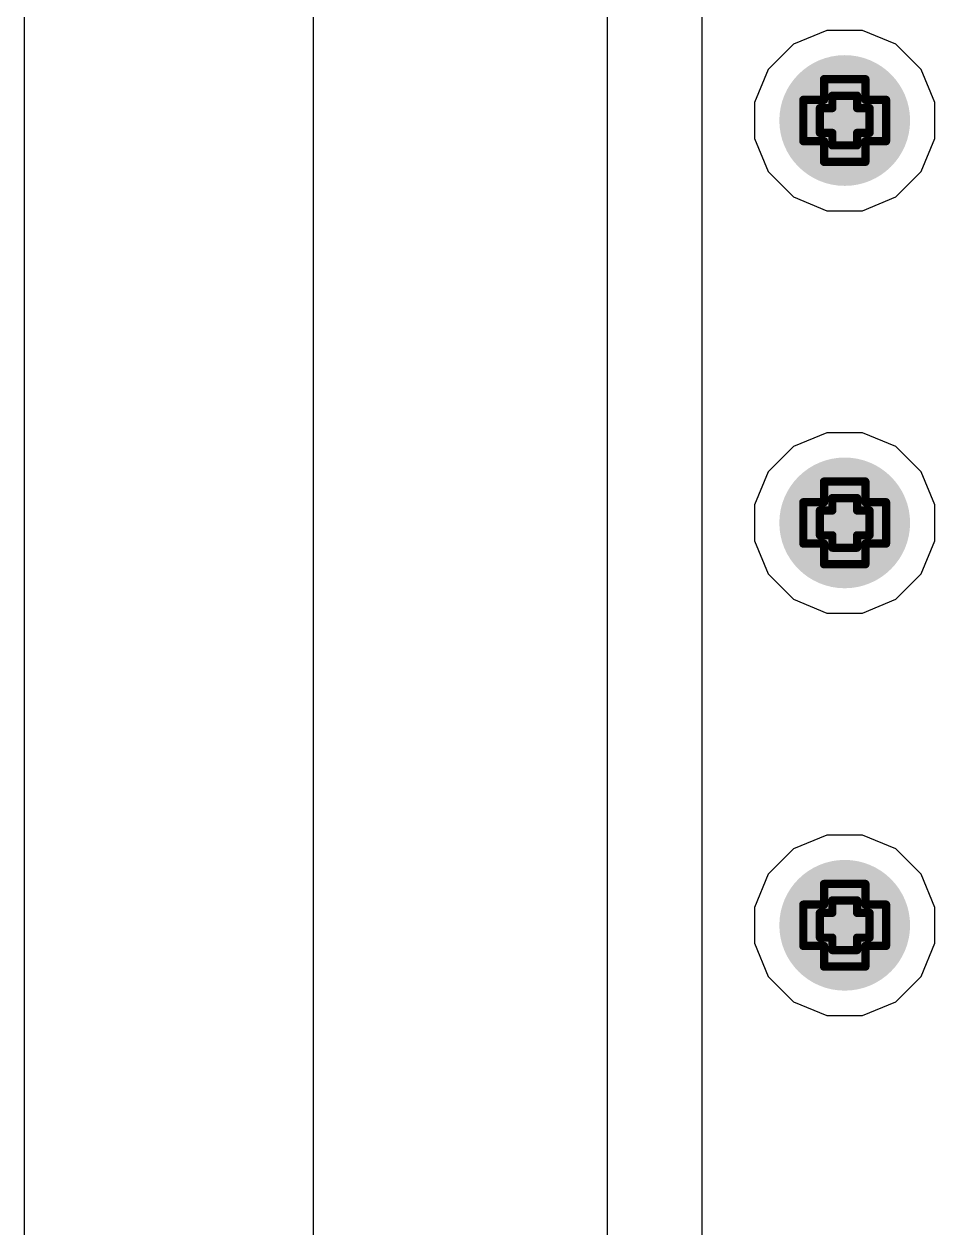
# Model space of a CAD drawing. Header units: inches. Extents: x -7 to 5163, y -3 to 5149.
# Drawn here: x 17.86 to 23.45, y 152.25 to 159.65 of the extents above; entities that cross this region are included whole.
import ezdxf

# ---------------------------------------------------------------- set-up
doc = ezdxf.new("R2010")
doc.units = ezdxf.units.IN
for name, color, linetype in [('Bottom Layer', 5, 'Continuous'), ('Bottom Solder', 6, 'Continuous'), ('Drill Drawing', 1, 'Continuous'), ('GND', 76, 'Continuous'), ('PWR', 16, 'Continuous'), ('Top Layer', 1, 'Continuous'), ('Top Solder', 216, 'Continuous'), ('Via Holes', 16, 'Continuous')]:
    doc.layers.add(name, color=color, linetype=linetype)

msp = doc.modelspace()

# ---------------------------------------------------------------- hatches: boundary and pattern name
at = {"layer": 'Bottom Layer'}
h = msp.add_hatch(color=5, dxfattribs=at)
edge = h.paths.add_edge_path()
edge.add_arc((22.8966, 159.0548), 0.3, 0, 360)
h = msp.add_hatch(color=5, dxfattribs=at)
edge = h.paths.add_edge_path()
edge.add_arc((22.8966, 156.5825), 0.3, 0, 360)
h = msp.add_hatch(color=5, dxfattribs=at)
edge = h.paths.add_edge_path()
edge.add_arc((22.8966, 154.1103), 0.3, 0, 360)
at = {"layer": 'Bottom Solder'}
h = msp.add_hatch(color=6, dxfattribs=at)
edge = h.paths.add_edge_path()
edge.add_arc((22.8966, 159.0548), 0.4016, 0, 360)
h = msp.add_hatch(color=6, dxfattribs=at)
edge = h.paths.add_edge_path()
edge.add_arc((22.8966, 156.5825), 0.4016, 0, 360)
h = msp.add_hatch(color=6, dxfattribs=at)
edge = h.paths.add_edge_path()
edge.add_arc((22.8966, 154.1103), 0.4016, 0, 360)
at = {"layer": 'GND'}
h = msp.add_hatch(color=76, dxfattribs=at)
edge = h.paths.add_edge_path()
edge.add_arc((22.8966, 159.0548), 0.3, 0, 360)
h = msp.add_hatch(color=76, dxfattribs=at)
edge = h.paths.add_edge_path()
edge.add_arc((22.8966, 156.5825), 0.3, 0, 360)
h = msp.add_hatch(color=76, dxfattribs=at)
edge = h.paths.add_edge_path()
edge.add_arc((22.8966, 154.1103), 0.3, 0, 360)
at = {"layer": 'PWR'}
h = msp.add_hatch(color=16, dxfattribs=at)
edge = h.paths.add_edge_path()
edge.add_arc((22.8966, 159.0548), 0.3, 0, 360)
h = msp.add_hatch(color=16, dxfattribs=at)
edge = h.paths.add_edge_path()
edge.add_arc((22.8966, 156.5825), 0.3, 0, 360)
h = msp.add_hatch(color=16, dxfattribs=at)
edge = h.paths.add_edge_path()
edge.add_arc((22.8966, 154.1103), 0.3, 0, 360)
at = {"layer": 'Top Layer'}
h = msp.add_hatch(color=1, dxfattribs=at)
edge = h.paths.add_edge_path()
edge.add_arc((22.8966, 159.0548), 0.3, 0, 360)
h = msp.add_hatch(color=1, dxfattribs=at)
edge = h.paths.add_edge_path()
edge.add_arc((22.8966, 156.5825), 0.3, 0, 360)
h = msp.add_hatch(color=1, dxfattribs=at)
edge = h.paths.add_edge_path()
edge.add_arc((22.8966, 154.1103), 0.3, 0, 360)
at = {"layer": 'Top Solder'}
h = msp.add_hatch(color=216, dxfattribs=at)
edge = h.paths.add_edge_path()
edge.add_arc((22.8966, 159.0548), 0.4016, 0, 360)
h = msp.add_hatch(color=216, dxfattribs=at)
edge = h.paths.add_edge_path()
edge.add_arc((22.8966, 156.5825), 0.4016, 0, 360)
h = msp.add_hatch(color=216, dxfattribs=at)
edge = h.paths.add_edge_path()
edge.add_arc((22.8966, 154.1103), 0.4016, 0, 360)
at = {"layer": 'Via Holes'}
h = msp.add_hatch(color=7, dxfattribs=at)
edge = h.paths.add_edge_path()
edge.add_arc((22.8966, 159.0548), 0.15, 0, 360)
h = msp.add_hatch(color=7, dxfattribs=at)
edge = h.paths.add_edge_path()
edge.add_arc((22.8966, 156.5825), 0.15, 0, 360)
h = msp.add_hatch(color=7, dxfattribs=at)
edge = h.paths.add_edge_path()
edge.add_arc((22.8966, 154.1103), 0.15, 0, 360)

# ---------------------------------------------------------------- linework, layer by layer
at = {"layer": 'Drill Drawing'}
for points in [[(22.7696, 159.1818, 0.0508, 0.0508, 0), (22.7696, 159.3088, 0.0508, 0.0508, 0)], [(22.7696, 159.3088, 0.0508, 0.0508, 0), (23.0236, 159.3088, 0.0508, 0.0508, 0)], [(23.0236, 159.1818, 0.0508, 0.0508, 0), (23.0236, 159.3088, 0.0508, 0.0508, 0)], [(22.6426, 158.9278, 0.0508, 0.0508, 0), (22.6426, 159.1818, 0.0508, 0.0508, 0)], [(22.6426, 159.1818, 0.0508, 0.0508, 0), (22.7696, 159.1818, 0.0508, 0.0508, 0)], [(22.8204, 159.131, 0.0508, 0.0508, 0), (22.8204, 159.2072, 0.0508, 0.0508, 0)], [(22.8204, 159.2072, 0.0508, 0.0508, 0), (22.9728, 159.2072, 0.0508, 0.0508, 0)], [(22.9728, 159.131, 0.0508, 0.0508, 0), (22.9728, 159.2072, 0.0508, 0.0508, 0)], [(23.0236, 159.1818, 0.0508, 0.0508, 0), (23.1506, 159.1818, 0.0508, 0.0508, 0)], [(23.1506, 158.9278, 0.0508, 0.0508, 0), (23.1506, 159.1818, 0.0508, 0.0508, 0)], [(22.7442, 158.9786, 0.0508, 0.0508, 0), (22.7442, 159.131, 0.0508, 0.0508, 0)], [(22.7442, 159.131, 0.0508, 0.0508, 0), (22.8204, 159.131, 0.0508, 0.0508, 0)], [(22.9728, 159.131, 0.0508, 0.0508, 0), (23.049, 159.131, 0.0508, 0.0508, 0)], [(23.049, 158.9786, 0.0508, 0.0508, 0), (23.049, 159.131, 0.0508, 0.0508, 0)], [(22.6426, 158.9278, 0.0508, 0.0508, 0), (22.7696, 158.9278, 0.0508, 0.0508, 0)], [(22.7442, 158.9786, 0.0508, 0.0508, 0), (22.8204, 158.9786, 0.0508, 0.0508, 0)], [(22.7696, 158.8008, 0.0508, 0.0508, 0), (22.7696, 158.9278, 0.0508, 0.0508, 0)], [(22.8204, 158.9024, 0.0508, 0.0508, 0), (22.8204, 158.9786, 0.0508, 0.0508, 0)], [(22.9728, 158.9786, 0.0508, 0.0508, 0), (23.049, 158.9786, 0.0508, 0.0508, 0)], [(22.9728, 158.9024, 0.0508, 0.0508, 0), (22.9728, 158.9786, 0.0508, 0.0508, 0)], [(23.0236, 158.9278, 0.0508, 0.0508, 0), (23.1506, 158.9278, 0.0508, 0.0508, 0)], [(23.0236, 158.8008, 0.0508, 0.0508, 0), (23.0236, 158.9278, 0.0508, 0.0508, 0)], [(22.8204, 158.9024, 0.0508, 0.0508, 0), (22.9728, 158.9024, 0.0508, 0.0508, 0)], [(22.7696, 158.8008, 0.0508, 0.0508, 0), (23.0236, 158.8008, 0.0508, 0.0508, 0)], [(22.7696, 156.7095, 0.0508, 0.0508, 0), (22.7696, 156.8365, 0.0508, 0.0508, 0)], [(22.7696, 156.8365, 0.0508, 0.0508, 0), (23.0236, 156.8365, 0.0508, 0.0508, 0)], [(23.0236, 156.7095, 0.0508, 0.0508, 0), (23.0236, 156.8365, 0.0508, 0.0508, 0)], [(22.6426, 156.4555, 0.0508, 0.0508, 0), (22.6426, 156.7095, 0.0508, 0.0508, 0)], [(22.6426, 156.7095, 0.0508, 0.0508, 0), (22.7696, 156.7095, 0.0508, 0.0508, 0)], [(22.8204, 156.6587, 0.0508, 0.0508, 0), (22.8204, 156.7349, 0.0508, 0.0508, 0)], [(22.8204, 156.7349, 0.0508, 0.0508, 0), (22.9728, 156.7349, 0.0508, 0.0508, 0)], [(22.9728, 156.6587, 0.0508, 0.0508, 0), (22.9728, 156.7349, 0.0508, 0.0508, 0)], [(23.0236, 156.7095, 0.0508, 0.0508, 0), (23.1506, 156.7095, 0.0508, 0.0508, 0)], [(23.1506, 156.4555, 0.0508, 0.0508, 0), (23.1506, 156.7095, 0.0508, 0.0508, 0)], [(22.7442, 156.5063, 0.0508, 0.0508, 0), (22.7442, 156.6587, 0.0508, 0.0508, 0)], [(22.7442, 156.6587, 0.0508, 0.0508, 0), (22.8204, 156.6587, 0.0508, 0.0508, 0)], [(22.9728, 156.6587, 0.0508, 0.0508, 0), (23.049, 156.6587, 0.0508, 0.0508, 0)], [(23.049, 156.5063, 0.0508, 0.0508, 0), (23.049, 156.6587, 0.0508, 0.0508, 0)], [(22.7442, 156.5063, 0.0508, 0.0508, 0), (22.8204, 156.5063, 0.0508, 0.0508, 0)], [(22.8204, 156.4301, 0.0508, 0.0508, 0), (22.8204, 156.5063, 0.0508, 0.0508, 0)], [(22.9728, 156.5063, 0.0508, 0.0508, 0), (23.049, 156.5063, 0.0508, 0.0508, 0)], [(22.9728, 156.4301, 0.0508, 0.0508, 0), (22.9728, 156.5063, 0.0508, 0.0508, 0)], [(22.6426, 156.4555, 0.0508, 0.0508, 0), (22.7696, 156.4555, 0.0508, 0.0508, 0)], [(22.7696, 156.3285, 0.0508, 0.0508, 0), (22.7696, 156.4555, 0.0508, 0.0508, 0)], [(22.8204, 156.4301, 0.0508, 0.0508, 0), (22.9728, 156.4301, 0.0508, 0.0508, 0)], [(23.0236, 156.4555, 0.0508, 0.0508, 0), (23.1506, 156.4555, 0.0508, 0.0508, 0)], [(23.0236, 156.3285, 0.0508, 0.0508, 0), (23.0236, 156.4555, 0.0508, 0.0508, 0)], [(22.7696, 156.3285, 0.0508, 0.0508, 0), (23.0236, 156.3285, 0.0508, 0.0508, 0)], [(22.7696, 154.2373, 0.0508, 0.0508, 0), (22.7696, 154.3643, 0.0508, 0.0508, 0)], [(22.7696, 154.3643, 0.0508, 0.0508, 0), (23.0236, 154.3643, 0.0508, 0.0508, 0)], [(23.0236, 154.2373, 0.0508, 0.0508, 0), (23.0236, 154.3643, 0.0508, 0.0508, 0)], [(22.6426, 153.9833, 0.0508, 0.0508, 0), (22.6426, 154.2373, 0.0508, 0.0508, 0)], [(22.6426, 154.2373, 0.0508, 0.0508, 0), (22.7696, 154.2373, 0.0508, 0.0508, 0)], [(22.8204, 154.1865, 0.0508, 0.0508, 0), (22.8204, 154.2627, 0.0508, 0.0508, 0)], [(22.8204, 154.2627, 0.0508, 0.0508, 0), (22.9728, 154.2627, 0.0508, 0.0508, 0)], [(22.9728, 154.1865, 0.0508, 0.0508, 0), (22.9728, 154.2627, 0.0508, 0.0508, 0)], [(23.0236, 154.2373, 0.0508, 0.0508, 0), (23.1506, 154.2373, 0.0508, 0.0508, 0)], [(23.1506, 153.9833, 0.0508, 0.0508, 0), (23.1506, 154.2373, 0.0508, 0.0508, 0)], [(22.7442, 154.0341, 0.0508, 0.0508, 0), (22.7442, 154.1865, 0.0508, 0.0508, 0)], [(22.7442, 154.1865, 0.0508, 0.0508, 0), (22.8204, 154.1865, 0.0508, 0.0508, 0)], [(22.9728, 154.1865, 0.0508, 0.0508, 0), (23.049, 154.1865, 0.0508, 0.0508, 0)], [(23.049, 154.0341, 0.0508, 0.0508, 0), (23.049, 154.1865, 0.0508, 0.0508, 0)], [(22.6426, 153.9833, 0.0508, 0.0508, 0), (22.7696, 153.9833, 0.0508, 0.0508, 0)], [(22.7442, 154.0341, 0.0508, 0.0508, 0), (22.8204, 154.0341, 0.0508, 0.0508, 0)], [(22.7696, 153.8563, 0.0508, 0.0508, 0), (22.7696, 153.9833, 0.0508, 0.0508, 0)], [(22.8204, 153.9579, 0.0508, 0.0508, 0), (22.8204, 154.0341, 0.0508, 0.0508, 0)], [(22.9728, 154.0341, 0.0508, 0.0508, 0), (23.049, 154.0341, 0.0508, 0.0508, 0)], [(22.9728, 153.9579, 0.0508, 0.0508, 0), (22.9728, 154.0341, 0.0508, 0.0508, 0)], [(23.0236, 153.9833, 0.0508, 0.0508, 0), (23.1506, 153.9833, 0.0508, 0.0508, 0)], [(23.0236, 153.8563, 0.0508, 0.0508, 0), (23.0236, 153.9833, 0.0508, 0.0508, 0)], [(22.8204, 153.9579, 0.0508, 0.0508, 0), (22.9728, 153.9579, 0.0508, 0.0508, 0)], [(22.7696, 153.8563, 0.0508, 0.0508, 0), (23.0236, 153.8563, 0.0508, 0.0508, 0)]]:
    msp.add_lwpolyline(points, format="xyseb", dxfattribs=at)
for points in [[(22.7569, 159.3088, 0.0254, 0.0254, 1), (22.7823, 159.3088, 0.0254, 0.0254, 1)], [(22.7569, 159.3088, 0.0254, 0.0254, 1), (22.7823, 159.3088, 0.0254, 0.0254, 1)], [(23.0109, 159.3088, 0.0254, 0.0254, 1), (23.0363, 159.3088, 0.0254, 0.0254, 1)], [(23.0109, 159.3088, 0.0254, 0.0254, 1), (23.0363, 159.3088, 0.0254, 0.0254, 1)], [(22.6299, 159.1818, 0.0254, 0.0254, 1), (22.6553, 159.1818, 0.0254, 0.0254, 1)], [(22.6299, 159.1818, 0.0254, 0.0254, 1), (22.6553, 159.1818, 0.0254, 0.0254, 1)], [(22.7569, 159.1818, 0.0254, 0.0254, 1), (22.7823, 159.1818, 0.0254, 0.0254, 1)], [(22.7569, 159.1818, 0.0254, 0.0254, 1), (22.7823, 159.1818, 0.0254, 0.0254, 1)], [(22.8077, 159.2072, 0.0254, 0.0254, 1), (22.8331, 159.2072, 0.0254, 0.0254, 1)], [(22.8077, 159.2072, 0.0254, 0.0254, 1), (22.8331, 159.2072, 0.0254, 0.0254, 1)], [(22.9601, 159.2072, 0.0254, 0.0254, 1), (22.9855, 159.2072, 0.0254, 0.0254, 1)], [(22.9601, 159.2072, 0.0254, 0.0254, 1), (22.9855, 159.2072, 0.0254, 0.0254, 1)], [(23.0109, 159.1818, 0.0254, 0.0254, 1), (23.0363, 159.1818, 0.0254, 0.0254, 1)], [(23.0109, 159.1818, 0.0254, 0.0254, 1), (23.0363, 159.1818, 0.0254, 0.0254, 1)], [(23.1379, 159.1818, 0.0254, 0.0254, 1), (23.1633, 159.1818, 0.0254, 0.0254, 1)], [(23.1379, 159.1818, 0.0254, 0.0254, 1), (23.1633, 159.1818, 0.0254, 0.0254, 1)], [(22.7315, 159.131, 0.0254, 0.0254, 1), (22.7569, 159.131, 0.0254, 0.0254, 1)], [(22.7315, 159.131, 0.0254, 0.0254, 1), (22.7569, 159.131, 0.0254, 0.0254, 1)], [(22.8077, 159.131, 0.0254, 0.0254, 1), (22.8331, 159.131, 0.0254, 0.0254, 1)], [(22.8077, 159.131, 0.0254, 0.0254, 1), (22.8331, 159.131, 0.0254, 0.0254, 1)], [(22.9601, 159.131, 0.0254, 0.0254, 1), (22.9855, 159.131, 0.0254, 0.0254, 1)], [(22.9601, 159.131, 0.0254, 0.0254, 1), (22.9855, 159.131, 0.0254, 0.0254, 1)], [(23.0363, 159.131, 0.0254, 0.0254, 1), (23.0617, 159.131, 0.0254, 0.0254, 1)], [(23.0363, 159.131, 0.0254, 0.0254, 1), (23.0617, 159.131, 0.0254, 0.0254, 1)], [(22.6299, 158.9278, 0.0254, 0.0254, 1), (22.6553, 158.9278, 0.0254, 0.0254, 1)], [(22.6299, 158.9278, 0.0254, 0.0254, 1), (22.6553, 158.9278, 0.0254, 0.0254, 1)], [(22.7315, 158.9786, 0.0254, 0.0254, 1), (22.7569, 158.9786, 0.0254, 0.0254, 1)], [(22.7315, 158.9786, 0.0254, 0.0254, 1), (22.7569, 158.9786, 0.0254, 0.0254, 1)], [(22.7569, 158.9278, 0.0254, 0.0254, 1), (22.7823, 158.9278, 0.0254, 0.0254, 1)], [(22.7569, 158.9278, 0.0254, 0.0254, 1), (22.7823, 158.9278, 0.0254, 0.0254, 1)], [(22.8077, 158.9786, 0.0254, 0.0254, 1), (22.8331, 158.9786, 0.0254, 0.0254, 1)], [(22.8077, 158.9786, 0.0254, 0.0254, 1), (22.8331, 158.9786, 0.0254, 0.0254, 1)], [(22.9601, 158.9786, 0.0254, 0.0254, 1), (22.9855, 158.9786, 0.0254, 0.0254, 1)], [(22.9601, 158.9786, 0.0254, 0.0254, 1), (22.9855, 158.9786, 0.0254, 0.0254, 1)], [(23.0109, 158.9278, 0.0254, 0.0254, 1), (23.0363, 158.9278, 0.0254, 0.0254, 1)], [(23.0109, 158.9278, 0.0254, 0.0254, 1), (23.0363, 158.9278, 0.0254, 0.0254, 1)], [(23.0363, 158.9786, 0.0254, 0.0254, 1), (23.0617, 158.9786, 0.0254, 0.0254, 1)], [(23.0363, 158.9786, 0.0254, 0.0254, 1), (23.0617, 158.9786, 0.0254, 0.0254, 1)], [(23.1379, 158.9278, 0.0254, 0.0254, 1), (23.1633, 158.9278, 0.0254, 0.0254, 1)], [(23.1379, 158.9278, 0.0254, 0.0254, 1), (23.1633, 158.9278, 0.0254, 0.0254, 1)], [(22.8077, 158.9024, 0.0254, 0.0254, 1), (22.8331, 158.9024, 0.0254, 0.0254, 1)], [(22.8077, 158.9024, 0.0254, 0.0254, 1), (22.8331, 158.9024, 0.0254, 0.0254, 1)], [(22.9601, 158.9024, 0.0254, 0.0254, 1), (22.9855, 158.9024, 0.0254, 0.0254, 1)], [(22.9601, 158.9024, 0.0254, 0.0254, 1), (22.9855, 158.9024, 0.0254, 0.0254, 1)], [(22.7569, 158.8008, 0.0254, 0.0254, 1), (22.7823, 158.8008, 0.0254, 0.0254, 1)], [(22.7569, 158.8008, 0.0254, 0.0254, 1), (22.7823, 158.8008, 0.0254, 0.0254, 1)], [(23.0109, 158.8008, 0.0254, 0.0254, 1), (23.0363, 158.8008, 0.0254, 0.0254, 1)], [(23.0109, 158.8008, 0.0254, 0.0254, 1), (23.0363, 158.8008, 0.0254, 0.0254, 1)], [(22.7569, 156.8365, 0.0254, 0.0254, 1), (22.7823, 156.8365, 0.0254, 0.0254, 1)], [(22.7569, 156.8365, 0.0254, 0.0254, 1), (22.7823, 156.8365, 0.0254, 0.0254, 1)], [(23.0109, 156.8365, 0.0254, 0.0254, 1), (23.0363, 156.8365, 0.0254, 0.0254, 1)], [(23.0109, 156.8365, 0.0254, 0.0254, 1), (23.0363, 156.8365, 0.0254, 0.0254, 1)], [(22.6299, 156.7095, 0.0254, 0.0254, 1), (22.6553, 156.7095, 0.0254, 0.0254, 1)], [(22.6299, 156.7095, 0.0254, 0.0254, 1), (22.6553, 156.7095, 0.0254, 0.0254, 1)], [(22.7569, 156.7095, 0.0254, 0.0254, 1), (22.7823, 156.7095, 0.0254, 0.0254, 1)], [(22.7569, 156.7095, 0.0254, 0.0254, 1), (22.7823, 156.7095, 0.0254, 0.0254, 1)], [(22.8077, 156.7349, 0.0254, 0.0254, 1), (22.8331, 156.7349, 0.0254, 0.0254, 1)], [(22.8077, 156.7349, 0.0254, 0.0254, 1), (22.8331, 156.7349, 0.0254, 0.0254, 1)], [(22.9601, 156.7349, 0.0254, 0.0254, 1), (22.9855, 156.7349, 0.0254, 0.0254, 1)], [(22.9601, 156.7349, 0.0254, 0.0254, 1), (22.9855, 156.7349, 0.0254, 0.0254, 1)], [(23.0109, 156.7095, 0.0254, 0.0254, 1), (23.0363, 156.7095, 0.0254, 0.0254, 1)], [(23.0109, 156.7095, 0.0254, 0.0254, 1), (23.0363, 156.7095, 0.0254, 0.0254, 1)], [(23.1379, 156.7095, 0.0254, 0.0254, 1), (23.1633, 156.7095, 0.0254, 0.0254, 1)], [(23.1379, 156.7095, 0.0254, 0.0254, 1), (23.1633, 156.7095, 0.0254, 0.0254, 1)], [(22.7315, 156.6587, 0.0254, 0.0254, 1), (22.7569, 156.6587, 0.0254, 0.0254, 1)], [(22.7315, 156.6587, 0.0254, 0.0254, 1), (22.7569, 156.6587, 0.0254, 0.0254, 1)], [(22.8077, 156.6587, 0.0254, 0.0254, 1), (22.8331, 156.6587, 0.0254, 0.0254, 1)], [(22.8077, 156.6587, 0.0254, 0.0254, 1), (22.8331, 156.6587, 0.0254, 0.0254, 1)], [(22.9601, 156.6587, 0.0254, 0.0254, 1), (22.9855, 156.6587, 0.0254, 0.0254, 1)], [(22.9601, 156.6587, 0.0254, 0.0254, 1), (22.9855, 156.6587, 0.0254, 0.0254, 1)], [(23.0363, 156.6587, 0.0254, 0.0254, 1), (23.0617, 156.6587, 0.0254, 0.0254, 1)], [(23.0363, 156.6587, 0.0254, 0.0254, 1), (23.0617, 156.6587, 0.0254, 0.0254, 1)], [(22.7315, 156.5063, 0.0254, 0.0254, 1), (22.7569, 156.5063, 0.0254, 0.0254, 1)], [(22.7315, 156.5063, 0.0254, 0.0254, 1), (22.7569, 156.5063, 0.0254, 0.0254, 1)], [(22.8077, 156.5063, 0.0254, 0.0254, 1), (22.8331, 156.5063, 0.0254, 0.0254, 1)], [(22.8077, 156.5063, 0.0254, 0.0254, 1), (22.8331, 156.5063, 0.0254, 0.0254, 1)], [(22.9601, 156.5063, 0.0254, 0.0254, 1), (22.9855, 156.5063, 0.0254, 0.0254, 1)], [(22.9601, 156.5063, 0.0254, 0.0254, 1), (22.9855, 156.5063, 0.0254, 0.0254, 1)], [(23.0363, 156.5063, 0.0254, 0.0254, 1), (23.0617, 156.5063, 0.0254, 0.0254, 1)], [(23.0363, 156.5063, 0.0254, 0.0254, 1), (23.0617, 156.5063, 0.0254, 0.0254, 1)], [(22.6299, 156.4555, 0.0254, 0.0254, 1), (22.6553, 156.4555, 0.0254, 0.0254, 1)], [(22.6299, 156.4555, 0.0254, 0.0254, 1), (22.6553, 156.4555, 0.0254, 0.0254, 1)], [(22.7569, 156.4555, 0.0254, 0.0254, 1), (22.7823, 156.4555, 0.0254, 0.0254, 1)], [(22.7569, 156.4555, 0.0254, 0.0254, 1), (22.7823, 156.4555, 0.0254, 0.0254, 1)], [(22.8077, 156.4301, 0.0254, 0.0254, 1), (22.8331, 156.4301, 0.0254, 0.0254, 1)], [(22.8077, 156.4301, 0.0254, 0.0254, 1), (22.8331, 156.4301, 0.0254, 0.0254, 1)], [(22.9601, 156.4301, 0.0254, 0.0254, 1), (22.9855, 156.4301, 0.0254, 0.0254, 1)], [(22.9601, 156.4301, 0.0254, 0.0254, 1), (22.9855, 156.4301, 0.0254, 0.0254, 1)], [(23.0109, 156.4555, 0.0254, 0.0254, 1), (23.0363, 156.4555, 0.0254, 0.0254, 1)], [(23.0109, 156.4555, 0.0254, 0.0254, 1), (23.0363, 156.4555, 0.0254, 0.0254, 1)], [(23.1379, 156.4555, 0.0254, 0.0254, 1), (23.1633, 156.4555, 0.0254, 0.0254, 1)], [(23.1379, 156.4555, 0.0254, 0.0254, 1), (23.1633, 156.4555, 0.0254, 0.0254, 1)], [(22.7569, 156.3285, 0.0254, 0.0254, 1), (22.7823, 156.3285, 0.0254, 0.0254, 1)], [(22.7569, 156.3285, 0.0254, 0.0254, 1), (22.7823, 156.3285, 0.0254, 0.0254, 1)], [(23.0109, 156.3285, 0.0254, 0.0254, 1), (23.0363, 156.3285, 0.0254, 0.0254, 1)], [(23.0109, 156.3285, 0.0254, 0.0254, 1), (23.0363, 156.3285, 0.0254, 0.0254, 1)], [(22.7569, 154.3643, 0.0254, 0.0254, 1), (22.7823, 154.3643, 0.0254, 0.0254, 1)], [(22.7569, 154.3643, 0.0254, 0.0254, 1), (22.7823, 154.3643, 0.0254, 0.0254, 1)], [(23.0109, 154.3643, 0.0254, 0.0254, 1), (23.0363, 154.3643, 0.0254, 0.0254, 1)], [(23.0109, 154.3643, 0.0254, 0.0254, 1), (23.0363, 154.3643, 0.0254, 0.0254, 1)], [(22.6299, 154.2373, 0.0254, 0.0254, 1), (22.6553, 154.2373, 0.0254, 0.0254, 1)], [(22.6299, 154.2373, 0.0254, 0.0254, 1), (22.6553, 154.2373, 0.0254, 0.0254, 1)], [(22.7569, 154.2373, 0.0254, 0.0254, 1), (22.7823, 154.2373, 0.0254, 0.0254, 1)], [(22.7569, 154.2373, 0.0254, 0.0254, 1), (22.7823, 154.2373, 0.0254, 0.0254, 1)], [(22.8077, 154.2627, 0.0254, 0.0254, 1), (22.8331, 154.2627, 0.0254, 0.0254, 1)], [(22.8077, 154.2627, 0.0254, 0.0254, 1), (22.8331, 154.2627, 0.0254, 0.0254, 1)], [(22.9601, 154.2627, 0.0254, 0.0254, 1), (22.9855, 154.2627, 0.0254, 0.0254, 1)], [(22.9601, 154.2627, 0.0254, 0.0254, 1), (22.9855, 154.2627, 0.0254, 0.0254, 1)], [(23.0109, 154.2373, 0.0254, 0.0254, 1), (23.0363, 154.2373, 0.0254, 0.0254, 1)], [(23.0109, 154.2373, 0.0254, 0.0254, 1), (23.0363, 154.2373, 0.0254, 0.0254, 1)], [(23.1379, 154.2373, 0.0254, 0.0254, 1), (23.1633, 154.2373, 0.0254, 0.0254, 1)], [(23.1379, 154.2373, 0.0254, 0.0254, 1), (23.1633, 154.2373, 0.0254, 0.0254, 1)], [(22.7315, 154.1865, 0.0254, 0.0254, 1), (22.7569, 154.1865, 0.0254, 0.0254, 1)], [(22.7315, 154.1865, 0.0254, 0.0254, 1), (22.7569, 154.1865, 0.0254, 0.0254, 1)], [(22.8077, 154.1865, 0.0254, 0.0254, 1), (22.8331, 154.1865, 0.0254, 0.0254, 1)], [(22.8077, 154.1865, 0.0254, 0.0254, 1), (22.8331, 154.1865, 0.0254, 0.0254, 1)], [(22.9601, 154.1865, 0.0254, 0.0254, 1), (22.9855, 154.1865, 0.0254, 0.0254, 1)], [(22.9601, 154.1865, 0.0254, 0.0254, 1), (22.9855, 154.1865, 0.0254, 0.0254, 1)], [(23.0363, 154.1865, 0.0254, 0.0254, 1), (23.0617, 154.1865, 0.0254, 0.0254, 1)], [(23.0363, 154.1865, 0.0254, 0.0254, 1), (23.0617, 154.1865, 0.0254, 0.0254, 1)], [(22.6299, 153.9833, 0.0254, 0.0254, 1), (22.6553, 153.9833, 0.0254, 0.0254, 1)], [(22.6299, 153.9833, 0.0254, 0.0254, 1), (22.6553, 153.9833, 0.0254, 0.0254, 1)], [(22.7315, 154.0341, 0.0254, 0.0254, 1), (22.7569, 154.0341, 0.0254, 0.0254, 1)], [(22.7315, 154.0341, 0.0254, 0.0254, 1), (22.7569, 154.0341, 0.0254, 0.0254, 1)], [(22.7569, 153.9833, 0.0254, 0.0254, 1), (22.7823, 153.9833, 0.0254, 0.0254, 1)], [(22.7569, 153.9833, 0.0254, 0.0254, 1), (22.7823, 153.9833, 0.0254, 0.0254, 1)], [(22.8077, 154.0341, 0.0254, 0.0254, 1), (22.8331, 154.0341, 0.0254, 0.0254, 1)], [(22.8077, 154.0341, 0.0254, 0.0254, 1), (22.8331, 154.0341, 0.0254, 0.0254, 1)], [(22.9601, 154.0341, 0.0254, 0.0254, 1), (22.9855, 154.0341, 0.0254, 0.0254, 1)], [(22.9601, 154.0341, 0.0254, 0.0254, 1), (22.9855, 154.0341, 0.0254, 0.0254, 1)], [(23.0109, 153.9833, 0.0254, 0.0254, 1), (23.0363, 153.9833, 0.0254, 0.0254, 1)], [(23.0109, 153.9833, 0.0254, 0.0254, 1), (23.0363, 153.9833, 0.0254, 0.0254, 1)], [(23.0363, 154.0341, 0.0254, 0.0254, 1), (23.0617, 154.0341, 0.0254, 0.0254, 1)], [(23.0363, 154.0341, 0.0254, 0.0254, 1), (23.0617, 154.0341, 0.0254, 0.0254, 1)], [(23.1379, 153.9833, 0.0254, 0.0254, 1), (23.1633, 153.9833, 0.0254, 0.0254, 1)], [(23.1379, 153.9833, 0.0254, 0.0254, 1), (23.1633, 153.9833, 0.0254, 0.0254, 1)], [(22.8077, 153.9579, 0.0254, 0.0254, 1), (22.8331, 153.9579, 0.0254, 0.0254, 1)], [(22.8077, 153.9579, 0.0254, 0.0254, 1), (22.8331, 153.9579, 0.0254, 0.0254, 1)], [(22.9601, 153.9579, 0.0254, 0.0254, 1), (22.9855, 153.9579, 0.0254, 0.0254, 1)], [(22.9601, 153.9579, 0.0254, 0.0254, 1), (22.9855, 153.9579, 0.0254, 0.0254, 1)], [(22.7569, 153.8563, 0.0254, 0.0254, 1), (22.7823, 153.8563, 0.0254, 0.0254, 1)], [(22.7569, 153.8563, 0.0254, 0.0254, 1), (22.7823, 153.8563, 0.0254, 0.0254, 1)], [(23.0109, 153.8563, 0.0254, 0.0254, 1), (23.0363, 153.8563, 0.0254, 0.0254, 1)], [(23.0109, 153.8563, 0.0254, 0.0254, 1), (23.0363, 153.8563, 0.0254, 0.0254, 1)]]:
    msp.add_lwpolyline(points, format="xyseb", close=True, dxfattribs=at)
at = {"layer": 'GND'}
for p, q in [((22.7864, 159.6088), (22.5828, 159.5245)), ((23.0068, 159.6088), (22.7864, 159.6088)), ((23.2105, 159.5245), (23.0068, 159.6088)), ((22.5828, 159.5245), (22.427, 159.3686)), ((23.3663, 159.3686), (23.2105, 159.5245)), ((22.427, 159.3686), (22.3426, 159.165)), ((23.4506, 159.165), (23.3663, 159.3686)), ((22.3426, 159.165), (22.3426, 158.9446)), ((23.4506, 158.9446), (23.4506, 159.165)), ((22.3426, 158.9446), (22.427, 158.741)), ((23.3663, 158.741), (23.4506, 158.9446)), ((22.427, 158.741), (22.5828, 158.5851)), ((23.2105, 158.5851), (23.3663, 158.741)), ((22.5828, 158.5851), (22.7864, 158.5008)), ((23.0068, 158.5008), (23.2105, 158.5851)), ((22.7864, 158.5008), (23.0068, 158.5008)), ((22.7864, 157.1365), (22.5828, 157.0522)), ((23.0068, 157.1365), (22.7864, 157.1365)), ((23.2105, 157.0522), (23.0068, 157.1365)), ((22.5828, 157.0522), (22.427, 156.8963)), ((23.3663, 156.8963), (23.2105, 157.0522)), ((22.427, 156.8963), (22.3426, 156.6927)), ((23.4506, 156.6927), (23.3663, 156.8963)), ((22.3426, 156.6927), (22.3426, 156.4723)), ((23.4506, 156.4723), (23.4506, 156.6927)), ((22.3426, 156.4723), (22.427, 156.2687)), ((23.3663, 156.2687), (23.4506, 156.4723)), ((22.427, 156.2687), (22.5828, 156.1129)), ((23.2105, 156.1129), (23.3663, 156.2687)), ((22.5828, 156.1129), (22.7864, 156.0285)), ((23.0068, 156.0285), (23.2105, 156.1129)), ((22.7864, 156.0285), (23.0068, 156.0285)), ((22.7864, 154.6643), (22.5828, 154.5799)), ((23.0068, 154.6643), (22.7864, 154.6643)), ((23.2105, 154.5799), (23.0068, 154.6643)), ((22.5828, 154.5799), (22.427, 154.4241)), ((23.3663, 154.4241), (23.2105, 154.5799)), ((22.427, 154.4241), (22.3426, 154.2205)), ((23.4506, 154.2205), (23.3663, 154.4241)), ((22.3426, 154.2205), (22.3426, 154.0001)), ((23.4506, 154.0001), (23.4506, 154.2205)), ((22.3426, 154.0001), (22.427, 153.7965)), ((23.3663, 153.7965), (23.4506, 154.0001)), ((22.427, 153.7965), (22.5828, 153.6406)), ((23.2105, 153.6406), (23.3663, 153.7965)), ((22.5828, 153.6406), (22.7864, 153.5563)), ((23.0068, 153.5563), (23.2105, 153.6406)), ((22.7864, 153.5563), (23.0068, 153.5563))]:
    msp.add_line(p, q, dxfattribs=at)
at = {"layer": 'PWR'}
for p, q in [((21.4376, 190.2634), (21.4376, 144.3482)), ((22.0218, 145.0848), (22.0218, 190.2634))]:
    msp.add_line(p, q, dxfattribs=at)
at = {"layer": 'Top Layer'}
for p, q in [((17.8562, 175.595), (17.8562, 145.3896)), ((19.6342, 145.3896), (19.6342, 175.595)), ((19.6342, 145.3896), (19.6342, 175.3616)), ((17.8562, 169.7482), (17.8562, 144.929))]:
    msp.add_line(p, q, dxfattribs=at)

doc.saveas('drawing.dxf')
